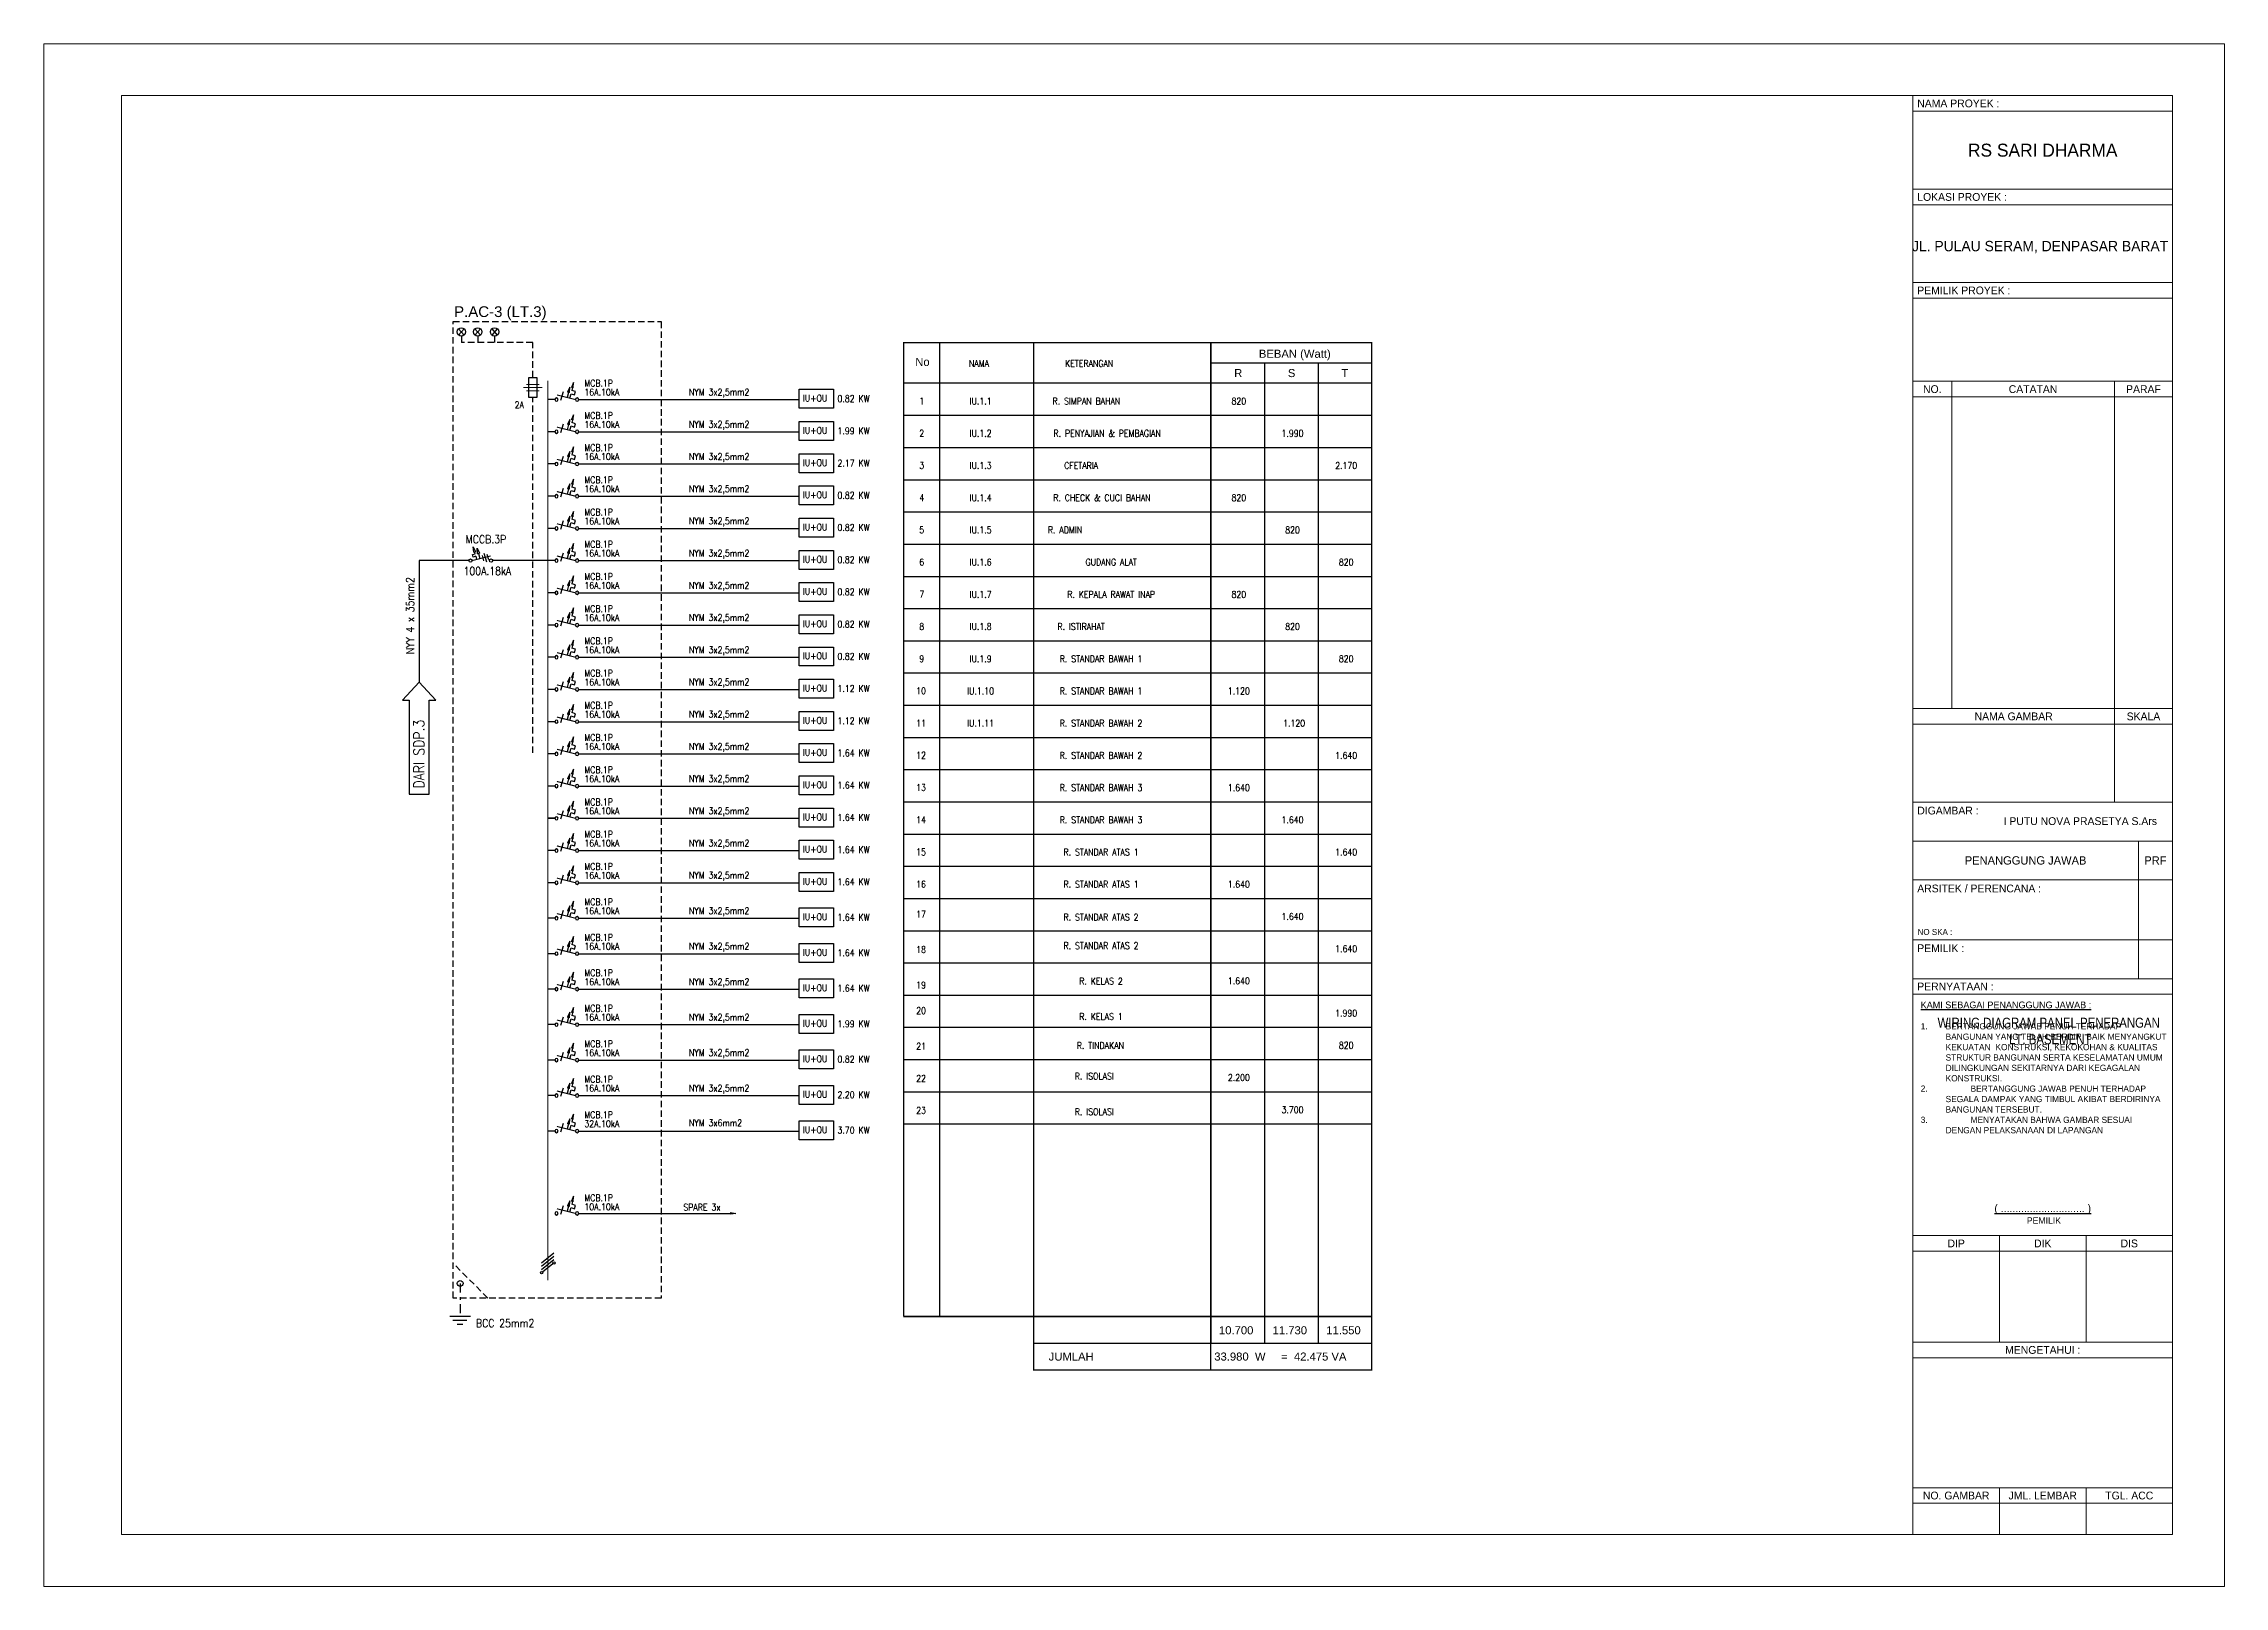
# Model space of a CAD drawing. Header units: inches. Extents: x 31310 to 32350, y 3900 to 5049.
# Drawn here: x 31918.7 to 32002.7, y 4614.4 to 4673.8 of the extents above; entities that cross this region are included whole.
import ezdxf
from ezdxf.enums import TextEntityAlignment as Align

# ---------------------------------------------------------------- set-up
doc = ezdxf.new("R2010")
doc.units = ezdxf.units.IN
doc.header["$MEASUREMENT"] = 0
doc.linetypes.add('DASHDOT', pattern=[1, 0.5, -0.25, 0, -0.25])
doc.linetypes.add('HIDDEN', pattern=[0.375, 0.25, -0.125])
for name, color, linetype in [('-KOP', 7, 'Continuous'), ('-LINE', 1, 'Continuous'), ('-TXT', 7, 'Continuous'), ('TEXTKOP', 7, 'Continuous'), ('WIRING', 4, 'Continuous')]:
    doc.layers.add(name, color=color, linetype=linetype)
doc.layers.add('-LAMP', color=7, linetype='Continuous', lineweight=18, true_color=0xff0a0a)
for name, color, linetype, lineweight in [('A-FURN-EQPM', 177, 'Continuous', 0), ('US 0 Sanitair', 9, 'Continuous', 0), ('US-Elevation', 9, 'Continuous', 5)]:
    doc.layers.add(name, color=color, linetype=linetype, lineweight=lineweight)
doc.styles.add('1 100', font='GOTHIC.TTF')
doc.styles.add('1 200', font='GOTHIC.TTF', dxfattribs={"height": 300})
doc.styles.add('ARIAL', font='arial.ttf')
doc.styles.add('Arial Narrow', font='ARIALN.TTF')
doc.styles.add('TXT', font='romans.shx', dxfattribs={"width": 0.85, "height": 0.25})

# ---------------------------------------------------------------- blocks, each defined once
blk = doc.blocks.new('_ClosedBlank')
at = {"color": 0, "linetype": 'ByBlock', "lineweight": -2}
for p, q in [((-1, 0.17), (0, 0)), ((-1, 0.17), (-1, -0.17)), ((0, 0), (-1, -0.17))]:
    blk.add_line(p, q, dxfattribs=at)
blk = doc.blocks.new('-MCB1PH')
at = {"layer": '-LINE', "color": 7}
for p, q in [((0.12, 0.299), (0.262, 0.34)), ((0.153, 0.172), (0.12, 0.299)), ((0.287, 0.215), (0.153, 0.172)), ((0.334, 0.053), (0.287, 0.215))]:
    blk.add_line(p, q, dxfattribs=at)
blk.add_lwpolyline([(0.237, 0.444), (0.262, 0.34)], dxfattribs=at)
at = {"layer": 'WIRING', "color": 7}
blk.add_line((0.585, 0.282), (0.673, -0.037), dxfattribs=at)
at = {"layer": 'WIRING', "const_width": 0.04}
blk.add_lwpolyline([(0.121, 0), (0.813, 0.173)], dxfattribs=at)
at = {"layer": 'WIRING', "color": 7}
blk.add_lwpolyline([(0.379, 0.269), (0.432, 0.078)], dxfattribs=at)
at = {"layer": 'WIRING'}
for centre in [(0.06, 0), (0.828, 0)]:
    blk.add_circle(centre, 0.0605, dxfattribs=at)
at = {"layer": '-LINE', "color": 7, "xscale": 0.1984500000224796, "yscale": 0.1984500000224796, "zscale": 0.1984500000224796, "rotation": 103.8965061108656}
blk.add_blockref('_ClosedBlank', (0.189, 0.636), dxfattribs=at)
at = {"layer": 'WIRING', "color": 7, "xscale": 0.1999999999999972, "yscale": 0.1999999999999972, "zscale": 0.1999999999999972, "rotation": 105.3991931955513}
blk.add_blockref('_ClosedBlank', (0.326, 0.462), dxfattribs=at)
blk = doc.blocks.new('-MCCB')
at = {"layer": 'WIRING', "color": 7}
for p, q in [((0.136, 0.233), (0.229, 0.258)), ((0.163, 0.134), (0.136, 0.233)), ((0.256, 0.16), (0.163, 0.134)), ((0.229, 0.258), (0.211, 0.322)), ((0.49, 0.19), (0.546, -0.013)), ((0.563, 0.278), (0.651, -0.04)), ((0.672, 0.24), (0.727, 0.037))]:
    blk.add_line(p, q, dxfattribs=at)
at = {"layer": 'WIRING', "const_width": 0.04}
blk.add_lwpolyline([(0.121, 0), (0.813, 0.173)], dxfattribs=at)
at = {"layer": 'WIRING', "color": 7}
for points in [[(0.256, 0.16), (0.288, 0.044)], [(0.357, 0.266), (0.41, 0.074)]]:
    blk.add_lwpolyline(points, dxfattribs=at)
at = {"layer": 'WIRING'}
for centre in [(0.06, 0), (0.828, 0)]:
    blk.add_circle(centre, 0.0605, dxfattribs=at)
at = {"layer": 'WIRING', "color": 7, "xscale": 0.1999999999999972, "yscale": 0.1999999999999972, "zscale": 0.1999999999999972, "rotation": 105.3991931955513}
for p in [(0.158, 0.515), (0.304, 0.458)]:
    blk.add_blockref('_ClosedBlank', p, dxfattribs=at)
blk = doc.blocks.new('erthrhhrthre')
for p, q in [((-229.5, 130.04), (-229.5, 40.94)), ((-103.5, 130.04), (-229.5, 130.04)), ((-103.5, 40.94), (-103.5, 130.04)), ((-121.5, 121.64), (-106.5, 121.64)), ((-121.5, 116.24), (-106.5, 116.24)), ((-121.5, 110.54), (-106.5, 110.54)), ((-121.5, 91.64), (-106.5, 91.64)), ((-121.5, 86.24), (-106.5, 86.24)), ((-121.5, 83.99), (-106.5, 83.99)), ((-121.5, 76.04), (-106.5, 76.04)), ((-121.5, 61.2), (-106.5, 61.2)), ((-121.5, 55.05), (-106.5, 55.05)), ((-121.5, 46.64), (-106.5, 46.64)), ((-229.5, 40.94), (-103.5, 40.94))]:
    blk.add_line(p, q)
at = {"color": 5}
for p, q in [((-225, 127.04), (-225, 43.94)), ((-106.5, 127.04), (-225, 127.04)), ((-121.5, 43.94), (-121.5, 127.04)), ((-106.5, 43.94), (-106.5, 127.04)), ((-225, 43.94), (-106.5, 43.94))]:
    blk.add_line(p, q, dxfattribs=at)
at = {"ltscale": 8}
for p, q in [((-121.5, 126.14), (-106.5, 126.14)), ((-121.5, 120.74), (-106.5, 120.74)), ((-121.5, 115.34), (-106.5, 115.34)), ((-121.5, 109.64), (-106.5, 109.64)), ((-119.25, 91.64), (-119.25, 110.54)), ((-109.86, 86.24), (-109.86, 110.54)), ((-121.5, 90.74), (-106.5, 90.74)), ((-108.47, 83.99), (-108.47, 76.04)), ((-121.5, 81.74), (-106.5, 81.74)), ((-121.5, 78.29), (-106.5, 78.29)), ((-121.5, 75.14), (-106.5, 75.14)), ((-116.5, 61.2), (-116.5, 55.05)), ((-111.5, 61.2), (-111.5, 55.05)), ((-121.5, 60.3), (-106.5, 60.3)), ((-121.5, 54.15), (-106.5, 54.15)), ((-121.5, 45.74), (-106.5, 45.74))]:
    blk.add_line(p, q, dxfattribs=at)
at = {"ltscale": 5}
for p, q in [((-116.5, 43.94), (-116.5, 46.64)), ((-111.5, 43.94), (-111.5, 46.64))]:
    blk.add_line(p, q, dxfattribs=at)
at = {"layer": 'A-FURN-EQPM', "color": 0, "linetype": 'ByBlock', "lineweight": -2, "ltscale": 0.25}
blk.add_lwpolyline([(-229.5, 40.94), (-103.5, 40.94), (-103.5, 130.04), (-229.5, 130.04)], close=True, dxfattribs=at)
at = {"layer": 'TEXTKOP', "style": '1 100'}
for s, height, p in [('NAMA PROYEK :', 0.45, (-121.25, 126.59)), ('LOKASI PROYEK :', 0.45, (-121.25, 121.19)), ('PEMILIK PROYEK :', 0.45, (-121.25, 115.79)), ('DIGAMBAR :', 0.45, (-121.25, 85.75)), ('I PUTU NOVA PRASETYA S.Ars', 0.45, (-116.26, 85.14)), ('ARSITEK / PERENCANA :', 0.45, (-121.25, 81.25)), ('NO SKA :', 0.346, (-121.23, 78.74)), ('PEMILIK :', 0.45, (-121.25, 77.8)), ('PERNYATAAN :', 0.45, (-121.25, 75.59))]:
    blk.add_text(s, height=height, dxfattribs=at).set_placement(p, align=Align.MIDDLE_LEFT)
at = {"layer": 'TEXTKOP', "style": '1 100', "oblique": 0}
for s, height, p in [('RS SARI DHARMA', 0.75, (-114, 123.89)), ('JL. PULAU SERAM, DENPASAR BARAT ', 0.6, (-114.04, 118.35))]:
    blk.add_text(s, height=height, rotation=359.9915, dxfattribs=at).set_placement(p, align=Align.MIDDLE_CENTER)
at = {"layer": 'TEXTKOP', "style": '1 100'}
for s, height, p in [('NO.', 0.45, (-120.38, 110.09)), ('CATATAN', 0.45, (-114.56, 110.09)), ('PARAF', 0.45, (-108.18, 110.09)), ('NAMA GAMBAR', 0.45, (-115.68, 91.19)), ('SKALA', 0.45, (-108.18, 91.19)), ('PENANGGUNG JAWAB', 0.48, (-114.99, 82.87)), ('PRF', 0.48, (-107.49, 82.87)), ('MENGETAHUI :', 0.45, (-114, 54.6)), ('NO. GAMBAR', 0.45, (-119, 46.19)), ('JML. LEMBAR', 0.45, (-114, 46.19)), ('TGL. ACC', 0.45, (-109, 46.19))]:
    blk.add_text(s, height=height, dxfattribs=at).set_placement(p, align=Align.MIDDLE_CENTER)
for s, p in [('DIP', (-119, 60.75)), ('DIK', (-114, 60.75)), ('DIS', (-109, 60.75))]:
    blk.add_text(s, height=0.45, dxfattribs=at).set_placement(p, align=Align.MIDDLE)
at = {"layer": 'TEXTKOP', "ltscale": 5, "style": '1 200'}
for s, insert, char_height, width, attachment_point in [('{\\H1.083x;\\LKAMI SEBAGAI PENANGGUNG JAWAB :\\P\\H0.9234x;\\P\\pxt4;}1. ^IBERTANGGUNG JAWAB PENUH TERHADAP  ^I^IBANGUNAN YANG TELAH BERDIRI BAIK MENYANGKUT ^IKEKUATAN ^IKONSTRUKSI, KEKOKOHAN & KUALITAS ^ISTRUKTUR BANGUNAN SERTA KESELAMATAN UMUM ^IDILINGKUNGAN SEKITARNYA DARI KEGAGALAN ^IKONSTRUKSI.\\P\\pi-4,l4,t8;2.^IBERTANGGUNG JAWAB PENUH TERHADAP SEGALA DAMPAK YANG TIMBUL AKIBAT BERDIRINYA BANGUNAN TERSEBUT.\\P3.^IMENYATAKAN BAHWA GAMBAR SESUAI DENGAN PELAKSANAAN DI LAPANGAN', (-121.05, 74.72), 0.36, 14.2351, 1), ('{\\L( ............................. )\\P\\H0.8333x;\\l PEMILIK}', (-114, 63.01), 0.45, 15, 2)]:
    blk.add_mtext(s, dxfattribs=dict(at, insert=insert, char_height=char_height, width=width, attachment_point=attachment_point))

msp = doc.modelspace()

# ---------------------------------------------------------------- linework, layer by layer
at = {"layer": '-LAMP', "color": 7}
for p, q in [((31937.149, 4660.602), (31937.858, 4660.602)), ((31937.255, 4660.725), (31937.752, 4660.725)), ((31937.255, 4660.478), (31937.752, 4660.478))]:
    msp.add_line(p, q, dxfattribs=at)
at = {"layer": '-LINE', "color": 8}
for p, q in [((31934.646, 4662.868), (31934.855, 4662.62)), ((31934.855, 4662.868), (31934.646, 4662.62)), ((31935.484, 4662.868), (31935.275, 4662.62)), ((31935.275, 4662.868), (31935.484, 4662.62)), ((31935.926, 4662.868), (31936.135, 4662.62)), ((31936.135, 4662.868), (31935.926, 4662.62)), ((31951.785, 4659.534), (31969.82, 4659.534)), ((31951.785, 4658.293), (31969.82, 4658.293)), ((31951.785, 4657.053), (31969.82, 4657.053)), ((31951.785, 4655.813), (31969.82, 4655.813)), ((31951.785, 4654.573), (31969.82, 4654.573)), ((31951.785, 4653.332), (31969.82, 4653.332)), ((31951.785, 4652.092), (31969.82, 4652.092)), ((31951.785, 4650.852), (31969.82, 4650.852)), ((31951.785, 4649.611), (31969.82, 4649.611)), ((31951.785, 4648.371), (31969.82, 4648.371)), ((31951.785, 4647.131), (31969.82, 4647.131)), ((31951.785, 4645.891), (31969.82, 4645.891)), ((31951.785, 4644.65), (31969.82, 4644.65)), ((31951.785, 4643.41), (31969.82, 4643.41)), ((31951.785, 4642.17), (31969.82, 4642.17)), ((31951.785, 4640.93), (31969.82, 4640.93)), ((31951.785, 4639.689), (31969.82, 4639.689)), ((31951.785, 4638.449), (31969.82, 4638.449)), ((31951.785, 4637.209), (31969.82, 4637.209)), ((31951.785, 4635.969), (31969.82, 4635.969)), ((31951.785, 4634.728), (31969.82, 4634.728)), ((31951.785, 4633.488), (31969.82, 4633.488)), ((31951.785, 4632.248), (31969.82, 4632.248)), ((31951.785, 4624.836), (31969.82, 4624.836)), ((31951.785, 4624.836), (31969.82, 4624.836)), ((31951.785, 4624.836), (31969.82, 4624.836)), ((31951.785, 4624.836), (31969.82, 4624.836)), ((31951.785, 4624.836), (31969.82, 4624.836)), ((31951.785, 4624.836), (31969.82, 4624.836)), ((31951.785, 4624.836), (31969.82, 4624.836)), ((31951.785, 4624.836), (31969.82, 4624.836)), ((31951.785, 4624.836), (31969.82, 4624.836)), ((31951.785, 4624.836), (31969.82, 4624.836)), ((31951.785, 4624.836), (31969.82, 4624.836)), ((31951.785, 4624.836), (31969.82, 4624.836)), ((31951.785, 4624.836), (31969.82, 4624.836)), ((31951.785, 4624.836), (31969.82, 4624.836)), ((31951.785, 4624.836), (31969.82, 4624.836)), ((31956.791, 4623.802), (31969.82, 4623.802))]:
    msp.add_line(p, q, dxfattribs=at)
at = {"layer": '-LINE', "color": 7, "linetype": 'HIDDEN'}
for p, q in [((31934.75, 4662.582), (31934.75, 4662.342)), ((31937.503, 4662.342), (31934.75, 4662.342)), ((31935.38, 4662.582), (31935.38, 4662.342)), ((31936.031, 4662.582), (31936.031, 4662.342)), ((31937.503, 4660.989), (31937.503, 4662.342)), ((31937.503, 4646.534), (31937.503, 4660.214)), ((31935.77, 4625.542), (31934.432, 4626.884))]:
    msp.add_line(p, q, dxfattribs=at)
at = {"layer": '-LINE'}
for p, q in [((31956.791, 4662.341), (31956.791, 4624.836)), ((31956.791, 4662.341), (31956.791, 4624.836)), ((31956.791, 4662.324), (31956.791, 4624.836)), ((31956.791, 4662.324), (31956.791, 4624.836)), ((31963.618, 4662.324), (31963.618, 4624.836)), ((31963.618, 4662.324), (31963.618, 4624.836)), ((31963.618, 4662.324), (31963.618, 4624.836)), ((31963.618, 4662.324), (31963.618, 4623.802)), ((31965.685, 4661.549), (31965.685, 4623.802)), ((31965.685, 4661.549), (31965.685, 4623.802)), ((31967.753, 4661.549), (31967.753, 4623.802))]:
    msp.add_line(p, q, dxfattribs=at)
at = {"layer": '-LINE', "color": 7}
for p, q in [((31937.842, 4626.906), (31938.315, 4627.283)), ((31937.842, 4626.777), (31938.315, 4627.155)), ((31937.842, 4626.649), (31938.315, 4627.026)), ((31937.877, 4626.548), (31938.28, 4626.87)), ((31934.309, 4624.846), (31935.1, 4624.846)), ((31934.419, 4624.694), (31934.964, 4624.694)), ((31934.592, 4624.537), (31934.805, 4624.537))]:
    msp.add_line(p, q, dxfattribs=at)
at = {"layer": '-LINE', "color": 7, "linetype": 'DASHDOT', "ltscale": 0.7}
msp.add_line((31934.705, 4626.107), (31934.705, 4624.846), dxfattribs=at)
at = {"layer": '-LINE', "color": 7, "linetype": 'HIDDEN'}
msp.add_lwpolyline([(31934.432, 4663.141), (31942.45, 4663.141), (31942.45, 4625.542), (31934.432, 4625.542)], close=True, dxfattribs=at)
at = {"layer": '-LINE', "const_width": 0.0517}
for points in [[(31951.785, 4624.836), (31951.785, 4662.324), (31969.82, 4662.324), (31969.82, 4623.802)], [(31953.174, 4662.324), (31953.174, 4624.836)], [(31963.618, 4662.324), (31963.618, 4622.769)], [(31963.618, 4661.549), (31969.82, 4661.549)], [(31951.785, 4660.774), (31969.82, 4660.774)], [(31951.785, 4624.836), (31969.82, 4624.836)], [(31969.82, 4623.802), (31969.82, 4622.769), (31956.791, 4622.769), (31956.791, 4624.836)], [(31956.791, 4623.802), (31969.82, 4623.802)]]:
    msp.add_lwpolyline(points, dxfattribs=at)
at = {"layer": '-LINE'}
msp.add_lwpolyline([(31937.352, 4660.989), (31937.654, 4660.989), (31937.654, 4660.214), (31937.352, 4660.214)], close=True, dxfattribs=at)
msp.add_lwpolyline([(31933.13, 4649.262), (31932.488, 4648.562), (31932.746, 4648.562), (31932.746, 4644.945), (31933.515, 4644.945), (31933.515, 4648.562), (31933.773, 4648.562), (31933.13, 4649.262)], dxfattribs=at)
for centre in [(31934.75, 4662.744), (31935.38, 4662.744), (31936.031, 4662.744)]:
    msp.add_circle(centre, 0.162, dxfattribs=at)
at = {"layer": '-LINE', "color": 7}
for centre in [(31938.315, 4626.897), (31937.842, 4626.52)]:
    msp.add_circle(centre, 0.0444, dxfattribs=at)
at = {"layer": '-LINE', "color": 7, "linetype": 'Continuous', "ltscale": 0.7}
msp.add_circle((31934.705, 4626.107), 0.111, dxfattribs=at)
at = {"layer": 'WIRING', "color": 7}
for p, q in [((31938.353, 4660.139), (31938.079, 4660.139)), ((31939.271, 4660.139), (31947.759, 4660.139)), ((31938.353, 4658.899), (31938.079, 4658.899)), ((31939.271, 4658.899), (31947.759, 4658.899)), ((31938.353, 4657.659), (31938.079, 4657.659)), ((31939.271, 4657.659), (31947.759, 4657.659)), ((31938.345, 4656.418), (31938.07, 4656.418)), ((31938.353, 4656.418), (31938.079, 4656.418)), ((31938.353, 4656.418), (31938.079, 4656.418)), ((31938.353, 4656.418), (31938.079, 4656.418)), ((31939.271, 4656.418), (31947.759, 4656.418)), ((31938.345, 4655.178), (31938.07, 4655.178)), ((31938.353, 4655.178), (31938.079, 4655.178)), ((31938.353, 4655.178), (31938.079, 4655.178)), ((31938.353, 4655.178), (31938.079, 4655.178)), ((31939.271, 4655.178), (31947.759, 4655.178)), ((31938.345, 4653.938), (31938.07, 4653.938)), ((31938.353, 4653.938), (31938.079, 4653.938)), ((31938.353, 4653.938), (31938.079, 4653.938)), ((31938.353, 4653.938), (31938.079, 4653.938)), ((31939.271, 4653.938), (31947.759, 4653.938)), ((31938.353, 4652.698), (31938.079, 4652.698)), ((31939.271, 4652.698), (31947.759, 4652.698)), ((31938.353, 4651.457), (31938.079, 4651.457)), ((31939.271, 4651.457), (31947.759, 4651.457)), ((31938.353, 4650.217), (31938.079, 4650.217)), ((31939.271, 4650.217), (31947.759, 4650.217)), ((31938.345, 4648.977), (31938.07, 4648.977)), ((31938.353, 4648.977), (31938.079, 4648.977)), ((31938.353, 4648.977), (31938.079, 4648.977)), ((31938.353, 4648.977), (31938.079, 4648.977)), ((31939.271, 4648.977), (31947.759, 4648.977)), ((31938.345, 4647.736), (31938.07, 4647.736)), ((31938.353, 4647.736), (31938.079, 4647.736)), ((31938.353, 4647.736), (31938.079, 4647.736)), ((31938.353, 4647.736), (31938.079, 4647.736)), ((31939.271, 4647.736), (31947.759, 4647.736)), ((31938.345, 4646.496), (31938.07, 4646.496)), ((31938.353, 4646.496), (31938.079, 4646.496)), ((31938.353, 4646.496), (31938.079, 4646.496)), ((31938.353, 4646.496), (31938.079, 4646.496)), ((31939.271, 4646.496), (31947.759, 4646.496)), ((31938.345, 4645.256), (31938.07, 4645.256)), ((31938.353, 4645.256), (31938.079, 4645.256)), ((31938.353, 4645.256), (31938.079, 4645.256)), ((31938.353, 4645.256), (31938.079, 4645.256)), ((31939.271, 4645.256), (31947.759, 4645.256)), ((31938.345, 4644.015), (31938.07, 4644.015)), ((31938.353, 4644.016), (31938.079, 4644.016)), ((31938.353, 4644.016), (31938.079, 4644.016)), ((31938.353, 4644.016), (31938.079, 4644.016)), ((31939.271, 4644.016), (31947.759, 4644.016)), ((31938.345, 4642.775), (31938.07, 4642.775)), ((31938.353, 4642.775), (31938.079, 4642.775)), ((31938.353, 4642.775), (31938.079, 4642.775)), ((31938.353, 4642.775), (31938.079, 4642.775)), ((31939.271, 4642.775), (31947.759, 4642.775)), ((31938.345, 4641.535), (31938.07, 4641.535)), ((31938.353, 4641.535), (31938.079, 4641.535)), ((31938.353, 4641.535), (31938.079, 4641.535)), ((31938.353, 4641.535), (31938.079, 4641.535)), ((31939.271, 4641.535), (31947.759, 4641.535)), ((31938.345, 4640.169), (31938.07, 4640.169)), ((31938.353, 4640.169), (31938.079, 4640.169)), ((31938.353, 4640.169), (31938.079, 4640.169)), ((31938.353, 4640.169), (31938.079, 4640.169)), ((31939.271, 4640.169), (31947.759, 4640.169)), ((31938.345, 4638.803), (31938.07, 4638.803)), ((31938.353, 4638.803), (31938.079, 4638.803)), ((31938.353, 4638.803), (31938.079, 4638.803)), ((31938.353, 4638.803), (31938.079, 4638.803)), ((31939.271, 4638.803), (31947.759, 4638.803)), ((31938.345, 4637.437), (31938.07, 4637.437)), ((31938.353, 4637.437), (31938.079, 4637.437)), ((31938.353, 4637.437), (31938.079, 4637.437)), ((31938.353, 4637.437), (31938.079, 4637.437)), ((31939.271, 4637.437), (31947.759, 4637.437)), ((31938.345, 4636.071), (31938.07, 4636.071)), ((31938.353, 4636.071), (31938.079, 4636.071)), ((31938.353, 4636.071), (31938.079, 4636.071)), ((31938.353, 4636.071), (31938.079, 4636.071)), ((31939.271, 4636.071), (31947.759, 4636.071)), ((31938.345, 4634.705), (31938.07, 4634.705)), ((31938.353, 4634.705), (31938.079, 4634.705)), ((31938.353, 4634.705), (31938.079, 4634.705)), ((31938.353, 4634.705), (31938.079, 4634.705)), ((31939.271, 4634.705), (31947.759, 4634.705)), ((31938.345, 4633.339), (31938.07, 4633.339)), ((31938.353, 4633.339), (31938.079, 4633.339)), ((31938.353, 4633.339), (31938.079, 4633.339)), ((31938.353, 4633.339), (31938.079, 4633.339)), ((31939.271, 4633.339), (31947.759, 4633.339)), ((31938.345, 4631.973), (31938.07, 4631.973)), ((31938.353, 4631.973), (31938.079, 4631.973)), ((31938.353, 4631.973), (31938.079, 4631.973)), ((31938.353, 4631.973), (31938.079, 4631.973)), ((31938.353, 4631.973), (31938.079, 4631.973)), ((31939.271, 4631.973), (31947.759, 4631.973)), ((31939.271, 4628.804), (31945.12, 4628.804))]:
    msp.add_line(p, q, dxfattribs=at)
at = {"layer": 'WIRING'}
for p, q in [((31935.041, 4653.938), (31933.13, 4653.938)), ((31933.13, 4653.938), (31933.13, 4649.262)), ((31938.079, 4653.938), (31935.959, 4653.938))]:
    msp.add_line(p, q, dxfattribs=at)
at = {"layer": 'WIRING', "const_width": 0.0413}
msp.add_lwpolyline([(31938.079, 4660.873), (31938.079, 4626.221)], dxfattribs=at)
at = {"layer": 'WIRING'}
for points in [[(31947.759, 4660.534), (31949.082, 4660.534), (31949.082, 4659.803), (31947.759, 4659.803)], [(31947.759, 4659.293), (31949.082, 4659.293), (31949.082, 4658.563), (31947.759, 4658.563)], [(31947.759, 4658.053), (31949.082, 4658.053), (31949.082, 4657.322), (31947.759, 4657.322)], [(31947.759, 4656.813), (31949.082, 4656.813), (31949.082, 4656.082), (31947.759, 4656.082)], [(31947.759, 4655.573), (31949.082, 4655.573), (31949.082, 4654.842), (31947.759, 4654.842)], [(31947.759, 4654.332), (31949.082, 4654.332), (31949.082, 4653.602), (31947.759, 4653.602)], [(31947.759, 4653.092), (31949.082, 4653.092), (31949.082, 4652.361), (31947.759, 4652.361)], [(31947.759, 4651.852), (31949.082, 4651.852), (31949.082, 4651.121), (31947.759, 4651.121)], [(31947.759, 4650.612), (31949.082, 4650.612), (31949.082, 4649.881), (31947.759, 4649.881)], [(31947.759, 4649.371), (31949.082, 4649.371), (31949.082, 4648.641), (31947.759, 4648.641)], [(31947.759, 4648.131), (31949.082, 4648.131), (31949.082, 4647.4), (31947.759, 4647.4)], [(31947.759, 4646.891), (31949.082, 4646.891), (31949.082, 4646.16), (31947.759, 4646.16)], [(31947.759, 4645.651), (31949.082, 4645.651), (31949.082, 4644.92), (31947.759, 4644.92)], [(31947.759, 4644.41), (31949.082, 4644.41), (31949.082, 4643.679), (31947.759, 4643.679)], [(31947.759, 4643.17), (31949.082, 4643.17), (31949.082, 4642.439), (31947.759, 4642.439)], [(31947.759, 4641.93), (31949.082, 4641.93), (31949.082, 4641.199), (31947.759, 4641.199)], [(31947.759, 4640.564), (31949.082, 4640.564), (31949.082, 4639.833), (31947.759, 4639.833)], [(31947.759, 4639.198), (31949.082, 4639.198), (31949.082, 4638.467), (31947.759, 4638.467)], [(31947.759, 4637.832), (31949.082, 4637.832), (31949.082, 4637.101), (31947.759, 4637.101)], [(31947.759, 4636.466), (31949.082, 4636.466), (31949.082, 4635.735), (31947.759, 4635.735)], [(31947.759, 4635.1), (31949.082, 4635.1), (31949.082, 4634.369), (31947.759, 4634.369)], [(31947.759, 4633.734), (31949.082, 4633.734), (31949.082, 4633.003), (31947.759, 4633.003)], [(31947.759, 4632.368), (31949.082, 4632.368), (31949.082, 4631.637), (31947.759, 4631.637)]]:
    msp.add_lwpolyline(points, close=True, dxfattribs=at)

# ---------------------------------------------------------------- block references
at = {"layer": 'US-Elevation', "color": 1, "xscale": 0.6666666666678793, "yscale": 0.6666666666678793, "zscale": 0.6666666666678793}
msp.add_blockref('erthrhhrthre', (32071.663, 4587.148), dxfattribs=at)
at = {"layer": 'WIRING'}
for name, p, xscale, yscale, zscale in [('-MCB1PH', (31939.271, 4660.139), -1.033549549017403, 1.033549549017403, 1.033549549017403), ('-MCB1PH', (31939.271, 4658.899), -1.033549549017403, 1.033549549017403, 1.033549549017403), ('-MCB1PH', (31939.271, 4657.659), -1.033549549017403, 1.033549549017403, 1.033549549017403), ('-MCB1PH', (31939.271, 4656.418), -1.033549549017403, 1.033549549017403, 1.033549549017403), ('-MCB1PH', (31939.271, 4655.178), -1.033549549017403, 1.033549549017403, 1.033549549017403), ('-MCCB', (31935.041, 4653.938), 1.033549549017403, 1.033549549017403, 1.033549549017403), ('-MCB1PH', (31939.271, 4653.938), -1.033549549017403, 1.033549549017403, 1.033549549017403), ('-MCB1PH', (31939.271, 4652.698), -1.033549549017403, 1.033549549017403, 1.033549549017403), ('-MCB1PH', (31939.271, 4651.457), -1.033549549017403, 1.033549549017403, 1.033549549017403), ('-MCB1PH', (31939.271, 4650.217), -1.033549549017403, 1.033549549017403, 1.033549549017403), ('-MCB1PH', (31939.271, 4648.977), -1.033549549017403, 1.033549549017403, 1.033549549017403), ('-MCB1PH', (31939.271, 4647.736), -1.033549549017403, 1.033549549017403, 1.033549549017403), ('-MCB1PH', (31939.271, 4646.496), -1.033549549017403, 1.033549549017403, 1.033549549017403), ('-MCB1PH', (31939.271, 4645.256), -1.033549549017403, 1.033549549017403, 1.033549549017403), ('-MCB1PH', (31939.271, 4644.016), -1.033549549017403, 1.033549549017403, 1.033549549017403), ('-MCB1PH', (31939.271, 4642.775), -1.033549549017403, 1.033549549017403, 1.033549549017403), ('-MCB1PH', (31939.271, 4641.535), -1.033549549017403, 1.033549549017403, 1.033549549017403), ('-MCB1PH', (31939.271, 4640.169), -1.033549549017403, 1.033549549017403, 1.033549549017403), ('-MCB1PH', (31939.271, 4638.803), -1.033549549017403, 1.033549549017403, 1.033549549017403), ('-MCB1PH', (31939.271, 4637.437), -1.033549549017403, 1.033549549017403, 1.033549549017403), ('-MCB1PH', (31939.271, 4636.071), -1.033549549017403, 1.033549549017403, 1.033549549017403), ('-MCB1PH', (31939.271, 4634.705), -1.033549549017403, 1.033549549017403, 1.033549549017403), ('-MCB1PH', (31939.271, 4633.339), -1.033549549017403, 1.033549549017403, 1.033549549017403), ('-MCB1PH', (31939.271, 4631.973), -1.033549549017403, 1.033549549017403, 1.033549549017403), ('-MCB1PH', (31939.271, 4631.973), -1.033549549017403, 1.033549549017403, 1.033549549017403), ('-MCB1PH', (31939.271, 4628.804), -1.033549549017403, 1.033549549017403, 1.033549549017403), ('_ClosedBlank', (31945.327, 4628.804), 0.2067099097421921, 0.2067099097421921, 0.2067099097421921)]:
    msp.add_blockref(name, p, dxfattribs=dict(at, xscale=xscale, yscale=yscale, zscale=zscale))

# ---------------------------------------------------------------- texts
at = {"layer": '-KOP', "color": 2, "ltscale": 0.5, "style": 'ARIAL'}
for s, height, p in [('P.AC-3 (LT.3)', 0.41342, (31934.471, 4663.317)), ('BEBAN (Watt)', 0.31006, (31965.47, 4661.748)), ('No', 0.3101, (31952.234, 4661.435)), ('R', 0.31, (31964.52, 4661.004)), ('S', 0.31, (31966.587, 4661.004)), ('T', 0.31, (31968.654, 4661.004)), ('JUMLAH', 0.3101, (31957.374, 4623.137))]:
    msp.add_text(s, height=height, dxfattribs=at).set_placement(p)
at = {"layer": '-LINE', "style": 'ARIAL'}
for s, height, p in [('10.700', 0.3101, (31963.933, 4624.149)), ('11.730', 0.3101, (31966, 4624.149)), ('11.550', 0.3101, (31968.067, 4624.149)), ('33.980  W     =  42.475 VA', 0.31006, (31963.752, 4623.137))]:
    msp.add_text(s, height=height, dxfattribs=at).set_placement(p)
at = {"layer": '-TXT', "style": 'TXT', "width": 0.85}
for s, height, p in [('NAMA', 0.2584, (31954.304, 4661.399)), ('KETERANGAN', 0.2584, (31958.007, 4661.399)), ('MCB.1P', 0.2584, (31939.489, 4660.639)), ('16A.10kA', 0.2584, (31939.489, 4660.293)), ('NYM 3x2,5mm2', 0.25839, (31943.519, 4660.297)), ('2A', 0.2584, (31936.802, 4659.806)), ('MCB.1P', 0.2584, (31939.489, 4659.398)), ('IU+OU', 0.2584, (31947.904, 4660.06)), ('0.82 KW ', 0.2584, (31949.239, 4660.044)), ('1', 0.258, (31952.391, 4659.954)), ('16A.10kA', 0.2584, (31939.489, 4659.053)), ('NYM 3x2,5mm2', 0.25839, (31943.519, 4659.057)), ('IU+OU', 0.2584, (31947.904, 4658.82)), ('1.99 KW ', 0.2584, (31949.239, 4658.804)), ('2', 0.258, (31952.391, 4658.714)), ('MCB.1P', 0.2584, (31939.489, 4658.158)), ('16A.10kA', 0.2584, (31939.489, 4657.813)), ('NYM 3x2,5mm2', 0.25839, (31943.519, 4657.816)), ('IU+OU', 0.2584, (31947.904, 4657.579)), ('2.17 KW ', 0.2584, (31949.239, 4657.564)), ('MCB.1P', 0.2584, (31939.489, 4656.918)), ('MCB.1P', 0.2584, (31939.489, 4656.918)), ('3', 0.258, (31952.391, 4657.474)), ('16A.10kA', 0.2584, (31939.489, 4656.572)), ('NYM 3x2,5mm2', 0.25839, (31943.519, 4656.576)), ('IU+OU', 0.2584, (31947.904, 4656.339)), ('0.82 KW ', 0.2584, (31949.239, 4656.323)), ('4', 0.258, (31952.391, 4656.233)), ('MCB.1P', 0.2584, (31939.489, 4655.678)), ('MCB.1P', 0.2584, (31939.489, 4655.678)), ('16A.10kA', 0.2584, (31939.489, 4655.332)), ('NYM 3x2,5mm2', 0.25839, (31943.519, 4655.336)), ('IU+OU', 0.2584, (31947.904, 4655.099)), ('0.82 KW ', 0.2584, (31949.239, 4655.083)), ('MCCB.3P', 0.3101, (31934.92, 4654.605)), ('MCB.1P', 0.2584, (31939.489, 4654.437)), ('MCB.1P', 0.2584, (31939.489, 4654.437)), ('5', 0.258, (31952.391, 4654.993)), ('100A.18kA', 0.3101, (31934.832, 4653.383)), ('16A.10kA', 0.2584, (31939.489, 4654.092)), ('NYM 3x2,5mm2', 0.25839, (31943.519, 4654.096)), ('IU+OU', 0.2584, (31947.904, 4653.859)), ('0.82 KW ', 0.2584, (31949.239, 4653.843)), ('6', 0.258, (31952.391, 4653.753)), ('MCB.1P', 0.2584, (31939.489, 4653.197)), ('16A.10kA', 0.2584, (31939.489, 4652.852)), ('NYM 3x2,5mm2', 0.25839, (31943.519, 4652.855)), ('IU+OU', 0.2584, (31947.904, 4652.618)), ('0.82 KW ', 0.2584, (31949.239, 4652.602)), ('7', 0.258, (31952.391, 4652.513)), ('MCB.1P', 0.2584, (31939.489, 4651.957)), ('16A.10kA', 0.2584, (31939.489, 4651.611)), ('NYM 3x2,5mm2', 0.25839, (31943.519, 4651.615)), ('IU+OU', 0.2584, (31947.904, 4651.378)), ('0.82 KW ', 0.2584, (31949.239, 4651.362)), ('8', 0.258, (31952.391, 4651.272)), ('MCB.1P', 0.2584, (31939.489, 4650.716)), ('16A.10kA', 0.2584, (31939.489, 4650.371)), ('NYM 3x2,5mm2', 0.25839, (31943.519, 4650.375)), ('IU+OU', 0.2584, (31947.904, 4650.138)), ('0.82 KW ', 0.2584, (31949.239, 4650.122)), ('9', 0.258, (31952.391, 4650.032)), ('MCB.1P', 0.2584, (31939.489, 4649.476)), ('MCB.1P', 0.2584, (31939.489, 4649.476)), ('16A.10kA', 0.2584, (31939.489, 4649.131)), ('NYM 3x2,5mm2', 0.25839, (31943.519, 4649.135)), ('IU+OU', 0.2584, (31947.904, 4648.898)), ('1.12 KW ', 0.2584, (31949.239, 4648.882)), ('10', 0.2584, (31952.27, 4648.792)), ('MCB.1P', 0.2584, (31939.489, 4648.236)), ('MCB.1P', 0.2584, (31939.489, 4648.236)), ('16A.10kA', 0.2584, (31939.489, 4647.89)), ('NYM 3x2,5mm2', 0.25839, (31943.519, 4647.894)), ('IU+OU', 0.2584, (31947.904, 4647.657)), ('1.12 KW ', 0.2584, (31949.239, 4647.641)), ('11', 0.2584, (31952.27, 4647.551)), ('MCB.1P', 0.2584, (31939.489, 4646.996)), ('MCB.1P', 0.2584, (31939.489, 4646.996)), ('16A.10kA', 0.2584, (31939.489, 4646.65)), ('NYM 3x2,5mm2', 0.25839, (31943.519, 4646.654)), ('IU+OU', 0.2584, (31947.904, 4646.417)), ('1.64 KW ', 0.2584, (31949.239, 4646.401)), ('12', 0.2584, (31952.27, 4646.311)), ('MCB.1P', 0.2584, (31939.489, 4645.755)), ('MCB.1P', 0.2584, (31939.489, 4645.755)), ('16A.10kA', 0.2584, (31939.489, 4645.41)), ('NYM 3x2,5mm2', 0.25839, (31943.519, 4645.414)), ('IU+OU', 0.2584, (31947.904, 4645.177)), ('1.64 KW ', 0.2584, (31949.239, 4645.161)), ('13', 0.2584, (31952.27, 4645.071)), ('MCB.1P', 0.2584, (31939.489, 4644.515)), ('MCB.1P', 0.2584, (31939.489, 4644.515)), ('16A.10kA', 0.2584, (31939.489, 4644.17)), ('NYM 3x2,5mm2', 0.25839, (31943.519, 4644.174)), ('MCB.1P', 0.2584, (31939.489, 4643.275)), ('MCB.1P', 0.2584, (31939.489, 4643.275)), ('IU+OU', 0.2584, (31947.904, 4643.937)), ('1.64 KW ', 0.2584, (31949.239, 4643.921)), ('14', 0.2584, (31952.27, 4643.831)), ('16A.10kA', 0.2584, (31939.489, 4642.929)), ('NYM 3x2,5mm2', 0.25839, (31943.519, 4642.933)), ('IU+OU', 0.2584, (31947.904, 4642.696)), ('1.64 KW ', 0.2584, (31949.239, 4642.68)), ('15', 0.2584, (31952.27, 4642.59)), ('MCB.1P', 0.2584, (31939.489, 4642.035)), ('MCB.1P', 0.2584, (31939.489, 4642.035)), ('16A.10kA', 0.2584, (31939.489, 4641.689)), ('NYM 3x2,5mm2', 0.25839, (31943.519, 4641.693)), ('IU+OU', 0.2584, (31947.904, 4641.456)), ('1.64 KW ', 0.2584, (31949.239, 4641.44)), ('16', 0.2584, (31952.27, 4641.35)), ('MCB.1P', 0.2584, (31939.489, 4640.669)), ('MCB.1P', 0.2584, (31939.489, 4640.669)), ('16A.10kA', 0.2584, (31939.489, 4640.323)), ('NYM 3x2,5mm2', 0.25839, (31943.519, 4640.327)), ('IU+OU', 0.2584, (31947.904, 4640.09)), ('1.64 KW ', 0.2584, (31949.239, 4640.074)), ('17', 0.2584, (31952.27, 4640.199)), ('MCB.1P', 0.2584, (31939.489, 4639.303)), ('MCB.1P', 0.2584, (31939.489, 4639.303)), ('16A.10kA', 0.2584, (31939.489, 4638.957)), ('NYM 3x2,5mm2', 0.25839, (31943.519, 4638.961)), ('IU+OU', 0.2584, (31947.904, 4638.724)), ('1.64 KW ', 0.2584, (31949.239, 4638.708)), ('18', 0.2584, (31952.27, 4638.833)), ('MCB.1P', 0.2584, (31939.489, 4637.937)), ('MCB.1P', 0.2584, (31939.489, 4637.937)), ('16A.10kA', 0.2584, (31939.489, 4637.591)), ('NYM 3x2,5mm2', 0.25839, (31943.519, 4637.595)), ('19', 0.2584, (31952.27, 4637.467)), ('MCB.1P', 0.2584, (31939.489, 4636.571)), ('MCB.1P', 0.2584, (31939.489, 4636.571)), ('IU+OU', 0.2584, (31947.904, 4637.358)), ('1.64 KW ', 0.2584, (31949.239, 4637.342)), ('16A.10kA', 0.2584, (31939.489, 4636.225)), ('NYM 3x2,5mm2', 0.25839, (31943.519, 4636.229)), ('IU+OU', 0.2584, (31947.904, 4635.992)), ('1.99 KW ', 0.2584, (31949.239, 4635.976)), ('20', 0.2584, (31952.27, 4636.48)), ('MCB.1P', 0.2584, (31939.489, 4635.205)), ('MCB.1P', 0.2584, (31939.489, 4635.205)), ('NYM 3x2,5mm2', 0.25839, (31943.519, 4634.863)), ('21', 0.2584, (31952.27, 4635.114)), ('16A.10kA', 0.2584, (31939.489, 4634.859)), ('IU+OU', 0.2584, (31947.904, 4634.626)), ('0.82 KW ', 0.2584, (31949.239, 4634.61)), ('MCB.1P', 0.2584, (31939.489, 4633.839)), ('MCB.1P', 0.2584, (31939.489, 4633.839)), ('16A.10kA', 0.2584, (31939.489, 4633.493)), ('NYM 3x2,5mm2', 0.25839, (31943.519, 4633.497)), ('IU+OU', 0.2584, (31947.904, 4633.26)), ('2.20 KW ', 0.2584, (31949.239, 4633.244)), ('22', 0.2584, (31952.27, 4633.873)), ('MCB.1P', 0.2584, (31939.489, 4632.473)), ('23', 0.2584, (31952.27, 4632.642)), ('32A.10kA', 0.2584, (31939.489, 4632.127)), ('NYM 3x6mm2', 0.2584, (31943.519, 4632.16)), ('IU+OU', 0.2584, (31947.904, 4631.894)), ('3.70 KW ', 0.2584, (31949.239, 4631.878)), ('MCB.1P', 0.2584, (31939.489, 4629.274)), ('10A.10kA', 0.2584, (31939.489, 4628.928)), ('SPARE 3x', 0.2584, (31943.301, 4628.912)), ('BCC 25mm2', 0.3101, (31935.315, 4624.421))]:
    msp.add_text(s, height=height, dxfattribs=at).set_placement(p)
for s, height, p in [('IU.1.1', 0.2584, (31954.751, 4659.95)), ('R. SIMPAN BAHAN', 0.25839, (31958.827, 4659.95)), ('820', 0.2584, (31964.699, 4659.95)), ('IU.1.2', 0.2584, (31954.751, 4658.71)), ('R. PENYAJIAN & PEMBAGIAN', 0.25839, (31959.625, 4658.71)), ('1.990', 0.2584, (31966.766, 4658.71)), ('IU.1.3', 0.2584, (31954.751, 4657.47)), ('CFETARIA', 0.2584, (31958.624, 4657.47)), ('2.170', 0.2584, (31968.833, 4657.47)), ('IU.1.4', 0.2584, (31954.751, 4656.23)), ('R. CHECK & CUCI BAHAN', 0.25839, (31959.426, 4656.23)), ('820', 0.2584, (31964.699, 4656.23)), ('IU.1.5', 0.2584, (31954.751, 4654.989)), ('R. ADMIN', 0.2584, (31958.002, 4654.989)), ('820', 0.2584, (31966.766, 4654.989)), ('IU.1.6', 0.2584, (31954.751, 4653.749)), ('GUDANG ALAT', 0.25839, (31959.781, 4653.749)), ('820', 0.2584, (31968.833, 4653.749)), ('IU.1.7', 0.2584, (31954.751, 4652.509)), ('R. KEPALA RAWAT INAP', 0.25839, (31959.781, 4652.509)), ('820', 0.2584, (31964.699, 4652.509)), ('IU.1.8', 0.2584, (31954.751, 4651.269)), ('R. ISTIRAHAT', 0.25839, (31958.624, 4651.269)), ('820', 0.2584, (31966.766, 4651.269)), ('IU.1.9', 0.2584, (31954.751, 4650.028)), ('R. STANDAR BAWAH 1', 0.25839, (31959.39, 4650.028)), ('820', 0.2584, (31968.833, 4650.028)), ('IU.1.10', 0.2584, (31954.751, 4648.788)), ('R. STANDAR BAWAH 1', 0.25839, (31959.39, 4648.788)), ('1.120', 0.2584, (31964.699, 4648.788)), ('IU.1.11', 0.2584, (31954.751, 4647.548)), ('R. STANDAR BAWAH 2', 0.25839, (31959.39, 4647.548)), ('1.120', 0.2584, (31966.828, 4647.548)), ('R. STANDAR BAWAH 2', 0.25839, (31959.39, 4646.308)), ('1.640', 0.2584, (31968.833, 4646.308)), ('R. STANDAR BAWAH 3', 0.25839, (31959.39, 4645.067)), ('1.640', 0.2584, (31964.699, 4645.067)), ('R. STANDAR BAWAH 3', 0.25839, (31959.39, 4643.827)), ('1.640', 0.2584, (31966.766, 4643.827)), ('R. STANDAR ATAS 1', 0.25839, (31959.39, 4642.587)), ('1.640', 0.2584, (31968.833, 4642.587)), ('R. STANDAR ATAS 1', 0.25839, (31959.39, 4641.347)), ('1.640', 0.2584, (31964.699, 4641.347)), ('R. STANDAR ATAS 2', 0.25839, (31959.39, 4640.081)), ('1.640', 0.2584, (31966.766, 4640.106)), ('R. STANDAR ATAS 2', 0.25839, (31959.39, 4638.984)), ('1.640', 0.2584, (31968.833, 4638.866)), ('R. KELAS 2', 0.2584, (31959.39, 4637.618)), ('1.640', 0.2584, (31964.699, 4637.626)), ('R. KELAS 1', 0.2584, (31959.39, 4636.252)), ('1.990', 0.2584, (31968.833, 4636.386)), ('R. TINDAKAN', 0.25839, (31959.366, 4635.138)), ('820', 0.2584, (31968.833, 4635.145)), ('R. ISOLASI', 0.2584, (31959.132, 4633.956)), ('2.200', 0.2584, (31964.699, 4633.905)), ('R. ISOLASI', 0.2584, (31959.132, 4632.59)), ('3.700', 0.2584, (31966.766, 4632.665))]:
    msp.add_text(s, height=height, dxfattribs=at).set_placement(p, align=Align.CENTER)
for s, height, p in [('NYY 4 x 35mm2', 0.31006, (31932.932, 4650.332)), ('DARI SDP.3', 0.4134, (31933.323, 4645.162))]:
    msp.add_text(s, height=height, rotation=90, dxfattribs=at).set_placement(p)
at = {"layer": 'US 0 Sanitair', "insert": (31991.439, 4636.338, 0), "char_height": 0.38318, "width": 9.02888, "attachment_point": 1, "style": 'Arial Narrow'}
msp.add_mtext('\\pxqc;WIRING DIAGRAM PANEL PENERANGAN  LT. BASEMENT', dxfattribs=at)

doc.saveas('drawing.dxf')
